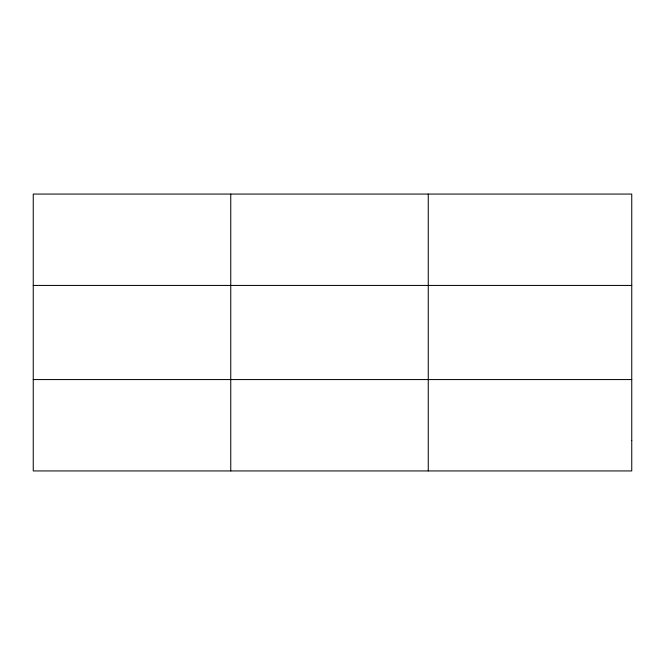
<?xml version="1.0" encoding="UTF-8"?>
<svg xmlns="http://www.w3.org/2000/svg" width="665" height="665" viewBox="0 0 665 665"><rect width="100%" height="100%" fill="white"/><g stroke="black" fill="none" stroke-linecap="round" stroke-linejoin="round"><path stroke-width="1" d="M230.755 470.936L230.755 194.064M428.26 470.936L428.26 194.064M33.25 285.435L631.75 285.435M33.25 379.565L631.75 379.565M631.75 440.479L631.75 470.936L33.25 470.936L33.25 194.064L631.75 194.064L631.75 440.479"/></g></svg>
